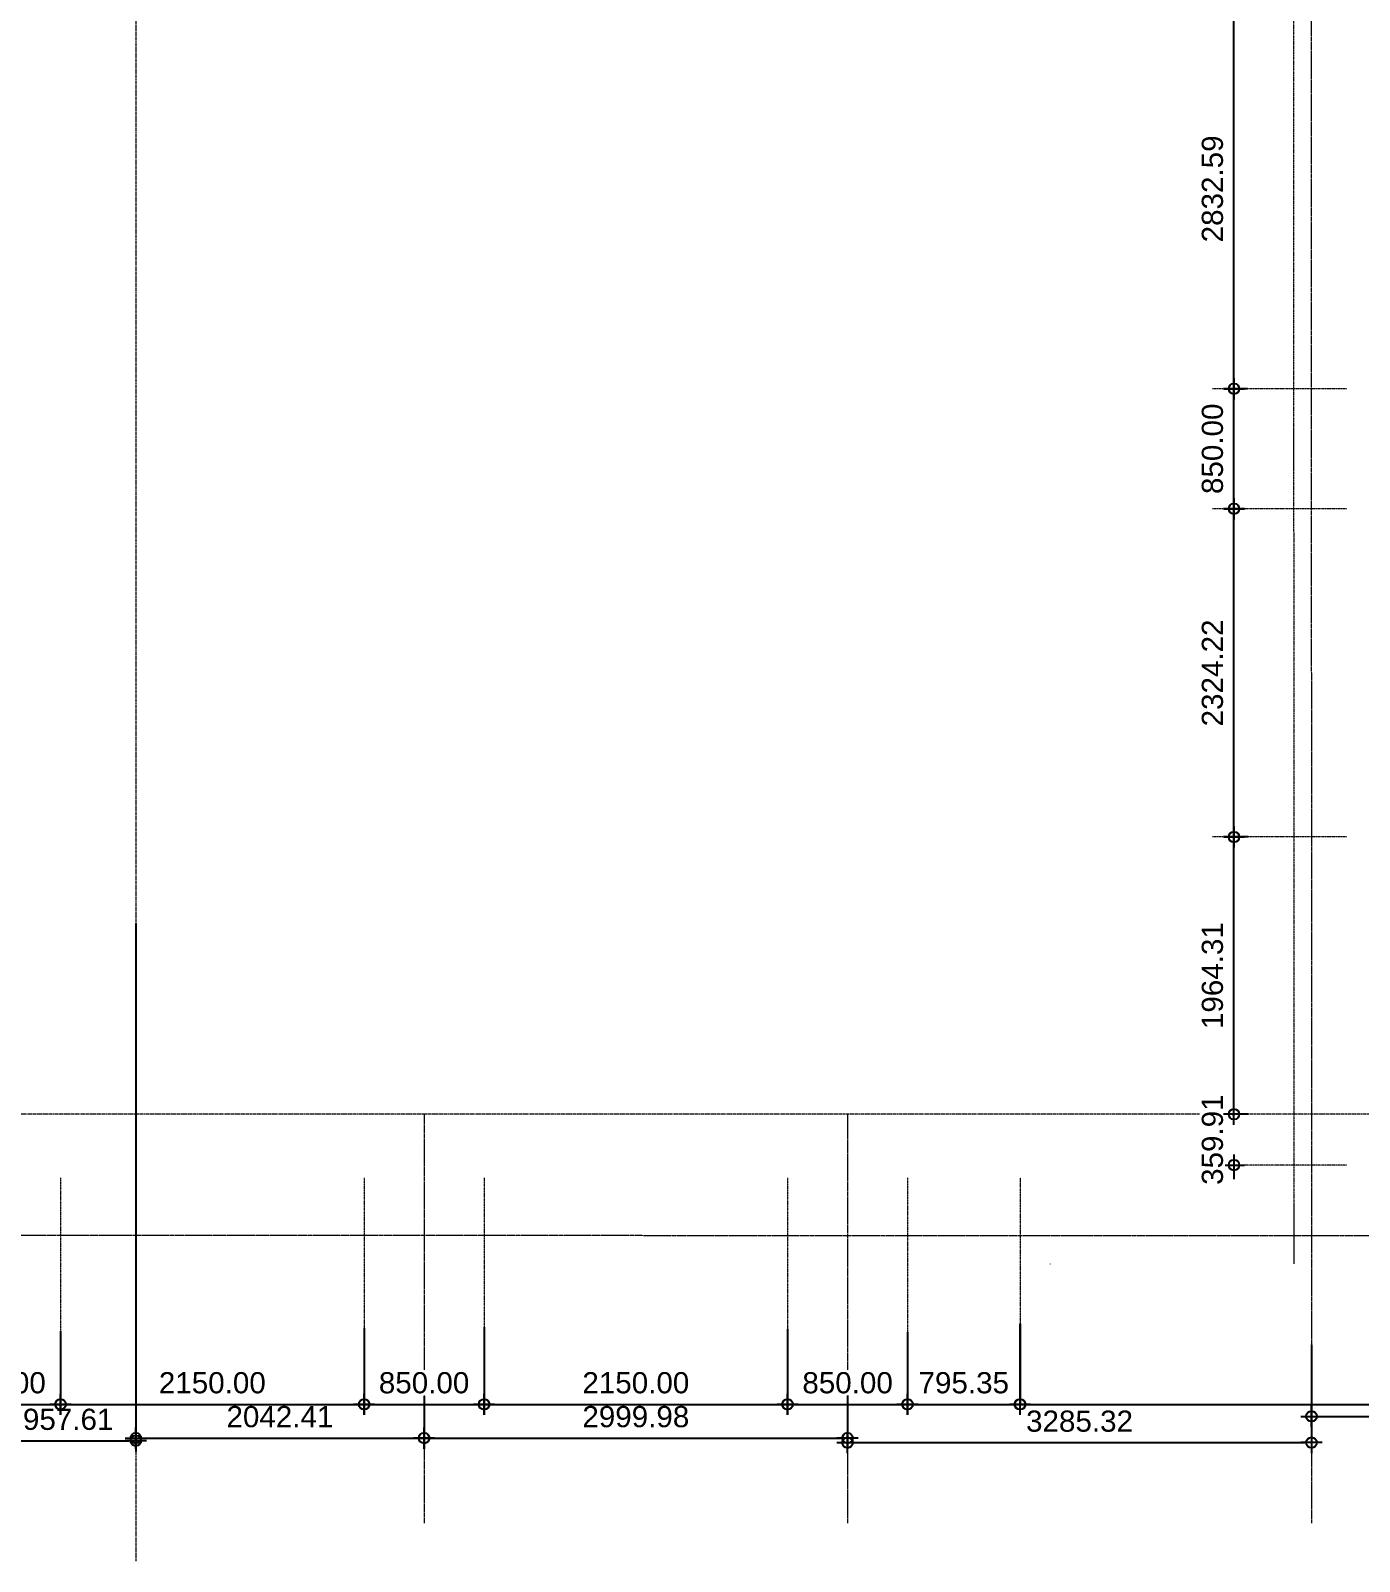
# Model space of a CAD drawing. Header units: millimetres. Extents: x 652937 to 1670132, y 1473552 to 2851037.
# Drawn here: x 699582 to 708995, y 1541692 to 1552535 of the extents above; entities that cross this region are included whole.
import ezdxf

# ---------------------------------------------------------------- set-up
doc = ezdxf.new("R2010")
doc.units = ezdxf.units.MM
doc.linetypes.add('Grid Line', pattern=[22.225, 12.7, -3.175, 3.175, -3.175])
doc.linetypes.add('HIDDEN', pattern=[0.375, 0.25, -0.125])
doc.layers.get('Defpoints').update_dxf_attribs({"color": 255})
doc.layers.add('A-WALL', color=2, linetype='Continuous', lineweight=25)
doc.layers.add('S-GRID', color=1, linetype='Continuous', lineweight=9)
doc.layers.add('S-DIM', color=7, linetype='Continuous')
doc.styles.add('Arial', font='arial.ttf')
doc.dimstyles.new('Dim 40 - Cen', dxfattribs={"dimscale": 0.04, "dimtxt": 3, "dimasz": 1, "dimexe": 0, "dimexo": 1, "dimgap": 1.5, "dimtad": 1, "dimdec": 0, "dimlfac": 1000, "dimzin": 1, "dimdsep": 46, "dimtxsty": 'Arial', "dimblk": 'CEN1', "dimcen": 0.09, "dimclrd": 1, "dimclre": 49, "dimclrt": 3, "dimadec": 0, "dimazin": 0, "dimtfac": 1, "dimtdec": 0, "dimtix": 1, "dimtofl": 0, "dimtmove": 2, "dimatfit": 3, "dimfxl": 1, "dimtfill": 1, "dimtolj": 1, "dimtzin": 0, "dimarcsym": 1})
doc.dimstyles.new('Dim-Cen', dxfattribs={"dimscale": 0.05, "dimtxt": 3, "dimasz": 1, "dimexe": 0, "dimexo": 1, "dimgap": 1.5, "dimtad": 1, "dimdec": 0, "dimlfac": 1000, "dimzin": 1, "dimdsep": 46, "dimtxsty": 'Arial', "dimblk": 'CEN1', "dimcen": 0.09, "dimclrd": 1, "dimclre": 49, "dimclrt": 3, "dimadec": 0, "dimazin": 0, "dimtfac": 1, "dimtdec": 0, "dimtix": 1, "dimtofl": 0, "dimtmove": 2, "dimatfit": 3, "dimfxl": 1, "dimtfill": 1, "dimtolj": 1, "dimtzin": 0, "dimarcsym": 1})

# ---------------------------------------------------------------- blocks, each defined once
blk = doc.blocks.new('CEN1')
at = {"color": 1}
for p, q in [((1.5, 0), (-1.5, 0)), ((0, 1.5), (0, -1.5))]:
    blk.add_line(p, q, dxfattribs=at)
at = {"color": 3}
blk.add_circle((0, 0), 0.75, dxfattribs=at)
blk = doc.blocks.new('*D6078')
at = {"color": 49, "lineweight": -2, "transparency": 16777216}
for p, q in [((0, -13288), (0, -16953)), ((-958, -16542), (-958, -16953))]:
    blk.add_line(p, q, dxfattribs=at)
at = {"color": 1, "lineweight": -2, "transparency": 16777216}
blk.add_line((-908, -16953), (-50, -16953), dxfattribs=at)
at = {"layer": 'Defpoints', "color": 0, "transparency": 16777216}
for p in [(0, -13238), (-958, -16492), (0, -16953)]:
    blk.add_point(p, dxfattribs=at)
at = {"color": 1, "lineweight": -2, "transparency": 16777216, "xscale": 50, "yscale": 50, "zscale": 50, "rotation": 180}
blk.add_blockref('CEN1', (-958, -16953), dxfattribs=at)
at = {"color": 1, "lineweight": -2, "transparency": 16777216, "xscale": 50, "yscale": 50, "zscale": 50}
blk.add_blockref('CEN1', (0, -16953), dxfattribs=at)
at = {"color": 3, "transparency": 16777216, "insert": (-479, -16802), "char_height": 150, "attachment_point": 5, "style": 'Arial', "bg_fill": 3, "box_fill_scale": 1.1, "bg_fill_color": 256, "bg_fill_true_color": 13158600, "bg_fill_transparency": 0}
blk.add_mtext('\\A1;957.61', dxfattribs=at)
blk = doc.blocks.new('*D6079')
at = {"color": 49, "lineweight": -2, "transparency": 16777216}
for p, q in [((0, -13288), (0, -16934)), ((2042, -16636), (2042, -16934))]:
    blk.add_line(p, q, dxfattribs=at)
at = {"color": 1, "lineweight": -2, "transparency": 16777216}
blk.add_line((50, -16934), (1992, -16934), dxfattribs=at)
at = {"layer": 'Defpoints', "color": 0, "transparency": 16777216}
for p in [(0, -13238), (2042, -16586), (2042, -16934)]:
    blk.add_point(p, dxfattribs=at)
at = {"color": 1, "lineweight": -2, "transparency": 16777216, "xscale": 50, "yscale": 50, "zscale": 50, "rotation": 180}
blk.add_blockref('CEN1', (0, -16934), dxfattribs=at)
at = {"color": 1, "lineweight": -2, "transparency": 16777216, "xscale": 50, "yscale": 50, "zscale": 50}
blk.add_blockref('CEN1', (2042, -16934), dxfattribs=at)
at = {"color": 3, "transparency": 16777216, "insert": (1021, -16783), "char_height": 150, "attachment_point": 5, "style": 'Arial', "bg_fill": 3, "box_fill_scale": 1.1, "bg_fill_color": 256, "bg_fill_true_color": 13158600, "bg_fill_transparency": 0}
blk.add_mtext('\\A1;2042.41', dxfattribs=at)
blk = doc.blocks.new('*D6080')
at = {"color": 49, "lineweight": -2, "transparency": 16777216}
for p, q in [((5042, -16480), (5042, -16934)), ((2042, -16636), (2042, -16934))]:
    blk.add_line(p, q, dxfattribs=at)
at = {"color": 1, "lineweight": -2, "transparency": 16777216}
blk.add_line((2092, -16934), (4992, -16934), dxfattribs=at)
at = {"layer": 'Defpoints', "color": 0, "transparency": 16777216}
for p in [(5042, -16430), (2042, -16586), (5042, -16934)]:
    blk.add_point(p, dxfattribs=at)
at = {"color": 1, "lineweight": -2, "transparency": 16777216, "xscale": 50, "yscale": 50, "zscale": 50, "rotation": 180}
blk.add_blockref('CEN1', (2042, -16934), dxfattribs=at)
at = {"color": 1, "lineweight": -2, "transparency": 16777216, "xscale": 50, "yscale": 50, "zscale": 50}
blk.add_blockref('CEN1', (5042, -16934), dxfattribs=at)
at = {"color": 3, "transparency": 16777216, "insert": (3542, -16783), "char_height": 150, "attachment_point": 5, "style": 'Arial', "bg_fill": 3, "box_fill_scale": 1.1, "bg_fill_color": 256, "bg_fill_true_color": 13158600, "bg_fill_transparency": 0}
blk.add_mtext('\\A1;2999.98', dxfattribs=at)
blk = doc.blocks.new('*D6081')
at = {"color": 49, "lineweight": -2, "transparency": 16777216}
for p, q in [((8328, -16274), (8328, -16966)), ((5042, -16480), (5042, -16966))]:
    blk.add_line(p, q, dxfattribs=at)
at = {"color": 1, "lineweight": -2, "transparency": 16777216}
blk.add_line((5092, -16966), (8278, -16966), dxfattribs=at)
at = {"layer": 'Defpoints', "color": 0, "transparency": 16777216}
for p in [(8328, -16224), (5042, -16430), (8328, -16966)]:
    blk.add_point(p, dxfattribs=at)
at = {"color": 1, "lineweight": -2, "transparency": 16777216, "xscale": 50, "yscale": 50, "zscale": 50, "rotation": 180}
blk.add_blockref('CEN1', (5042, -16966), dxfattribs=at)
at = {"color": 1, "lineweight": -2, "transparency": 16777216, "xscale": 50, "yscale": 50, "zscale": 50}
blk.add_blockref('CEN1', (8328, -16966), dxfattribs=at)
at = {"color": 3, "transparency": 16777216, "insert": (6685, -16815), "char_height": 150, "attachment_point": 5, "style": 'Arial', "bg_fill": 3, "box_fill_scale": 1.1, "bg_fill_color": 256, "bg_fill_true_color": 13158600, "bg_fill_transparency": 0}
blk.add_mtext('\\A1;3285.32', dxfattribs=at)
blk = doc.blocks.new('*D6082')
at = {"color": 49, "lineweight": -2, "transparency": 16777216}
for p, q in [((9902, -13227), (9902, -16780)), ((8328, -16274), (8328, -16780))]:
    blk.add_line(p, q, dxfattribs=at)
at = {"color": 1, "lineweight": -2, "transparency": 16777216}
blk.add_line((8378, -16780), (9852, -16780), dxfattribs=at)
at = {"layer": 'Defpoints', "color": 0, "transparency": 16777216}
for p in [(9902, -13177), (8328, -16224), (9902, -16780)]:
    blk.add_point(p, dxfattribs=at)
at = {"color": 1, "lineweight": -2, "transparency": 16777216, "xscale": 50, "yscale": 50, "zscale": 50, "rotation": 180}
blk.add_blockref('CEN1', (8328, -16780), dxfattribs=at)
at = {"color": 1, "lineweight": -2, "transparency": 16777216, "xscale": 50, "yscale": 50, "zscale": 50}
blk.add_blockref('CEN1', (9902, -16780), dxfattribs=at)
at = {"color": 3, "transparency": 16777216, "insert": (9115, -16628), "char_height": 150, "attachment_point": 5, "style": 'Arial', "bg_fill": 3, "box_fill_scale": 1.1, "bg_fill_color": 256, "bg_fill_true_color": 13158600, "bg_fill_transparency": 0}
blk.add_mtext('\\A1;1574.21', dxfattribs=at)
blk = doc.blocks.new('*D6124')
at = {"color": 49, "lineweight": -2, "transparency": 16777216}
for p, q in [((-1383, -16206), (-1383, -16695)), ((-533, -16177), (-533, -16695))]:
    blk.add_line(p, q, dxfattribs=at)
at = {"color": 1, "lineweight": -2, "transparency": 16777216}
blk.add_line((-1333, -16695), (-583, -16695), dxfattribs=at)
at = {"layer": 'Defpoints', "color": 0, "transparency": 16777216}
for p in [(-1383, -16156), (-533, -16127), (-533, -16695)]:
    blk.add_point(p, dxfattribs=at)
at = {"color": 1, "lineweight": -2, "transparency": 16777216, "xscale": 50, "yscale": 50, "zscale": 50, "rotation": 180}
blk.add_blockref('CEN1', (-1383, -16695), dxfattribs=at)
at = {"color": 1, "lineweight": -2, "transparency": 16777216, "xscale": 50, "yscale": 50, "zscale": 50}
blk.add_blockref('CEN1', (-533, -16695), dxfattribs=at)
at = {"color": 3, "transparency": 16777216, "insert": (-958, -16543), "char_height": 150, "attachment_point": 5, "style": 'Arial', "bg_fill": 3, "box_fill_scale": 1.1, "bg_fill_color": 256, "bg_fill_true_color": 13158600, "bg_fill_transparency": 0}
blk.add_mtext('\\A1;850.00', dxfattribs=at)
blk = doc.blocks.new('*D6125')
at = {"color": 49, "lineweight": -2, "transparency": 16777216}
for p, q in [((1617, -16155), (1617, -16695)), ((-533, -16177), (-533, -16695))]:
    blk.add_line(p, q, dxfattribs=at)
at = {"color": 1, "lineweight": -2, "transparency": 16777216}
blk.add_line((-483, -16695), (1567, -16695), dxfattribs=at)
at = {"layer": 'Defpoints', "color": 0, "transparency": 16777216}
for p in [(-533, -16127), (1617, -16105), (1617, -16695)]:
    blk.add_point(p, dxfattribs=at)
at = {"color": 1, "lineweight": -2, "transparency": 16777216, "xscale": 50, "yscale": 50, "zscale": 50, "rotation": 180}
blk.add_blockref('CEN1', (-533, -16695), dxfattribs=at)
at = {"color": 1, "lineweight": -2, "transparency": 16777216, "xscale": 50, "yscale": 50, "zscale": 50}
blk.add_blockref('CEN1', (1617, -16695), dxfattribs=at)
at = {"color": 3, "transparency": 16777216, "insert": (542, -16543), "char_height": 150, "attachment_point": 5, "style": 'Arial', "bg_fill": 3, "box_fill_scale": 1.1, "bg_fill_color": 256, "bg_fill_true_color": 13158600, "bg_fill_transparency": 0}
blk.add_mtext('\\A1;2150.00', dxfattribs=at)
blk = doc.blocks.new('*D6126')
at = {"color": 49, "lineweight": -2, "transparency": 16777216}
for p, q in [((1617, -16155), (1617, -16695)), ((2467, -16148), (2467, -16695))]:
    blk.add_line(p, q, dxfattribs=at)
at = {"color": 1, "lineweight": -2, "transparency": 16777216}
blk.add_line((1667, -16695), (2417, -16695), dxfattribs=at)
at = {"layer": 'Defpoints', "color": 0, "transparency": 16777216}
for p in [(1617, -16105), (2467, -16098), (2467, -16695)]:
    blk.add_point(p, dxfattribs=at)
at = {"color": 1, "lineweight": -2, "transparency": 16777216, "xscale": 50, "yscale": 50, "zscale": 50, "rotation": 180}
blk.add_blockref('CEN1', (1617, -16695), dxfattribs=at)
at = {"color": 1, "lineweight": -2, "transparency": 16777216, "xscale": 50, "yscale": 50, "zscale": 50}
blk.add_blockref('CEN1', (2467, -16695), dxfattribs=at)
at = {"color": 3, "transparency": 16777216, "insert": (2042, -16543), "char_height": 150, "attachment_point": 5, "style": 'Arial', "bg_fill": 3, "box_fill_scale": 1.1, "bg_fill_color": 256, "bg_fill_true_color": 13158600, "bg_fill_transparency": 0}
blk.add_mtext('\\A1;850.00', dxfattribs=at)
blk = doc.blocks.new('*D6127')
at = {"color": 49, "lineweight": -2, "transparency": 16777216}
for p, q in [((2467, -16148), (2467, -16695)), ((4617, -16162), (4617, -16695))]:
    blk.add_line(p, q, dxfattribs=at)
at = {"color": 1, "lineweight": -2, "transparency": 16777216}
blk.add_line((2517, -16695), (4567, -16695), dxfattribs=at)
at = {"layer": 'Defpoints', "color": 0, "transparency": 16777216}
for p in [(2467, -16098), (4617, -16112), (4617, -16695)]:
    blk.add_point(p, dxfattribs=at)
at = {"color": 1, "lineweight": -2, "transparency": 16777216, "xscale": 50, "yscale": 50, "zscale": 50, "rotation": 180}
blk.add_blockref('CEN1', (2467, -16695), dxfattribs=at)
at = {"color": 1, "lineweight": -2, "transparency": 16777216, "xscale": 50, "yscale": 50, "zscale": 50}
blk.add_blockref('CEN1', (4617, -16695), dxfattribs=at)
at = {"color": 3, "transparency": 16777216, "insert": (3542, -16543), "char_height": 150, "attachment_point": 5, "style": 'Arial', "bg_fill": 3, "box_fill_scale": 1.1, "bg_fill_color": 256, "bg_fill_true_color": 13158600, "bg_fill_transparency": 0}
blk.add_mtext('\\A1;2150.00', dxfattribs=at)
blk = doc.blocks.new('*D6128')
at = {"color": 49, "lineweight": -2, "transparency": 16777216}
for p, q in [((4617, -16162), (4617, -16695)), ((5467, -16184), (5467, -16695))]:
    blk.add_line(p, q, dxfattribs=at)
at = {"color": 1, "lineweight": -2, "transparency": 16777216}
blk.add_line((4667, -16695), (5417, -16695), dxfattribs=at)
at = {"layer": 'Defpoints', "color": 0, "transparency": 16777216}
for p in [(4617, -16112), (5467, -16134), (5467, -16695)]:
    blk.add_point(p, dxfattribs=at)
at = {"color": 1, "lineweight": -2, "transparency": 16777216, "xscale": 50, "yscale": 50, "zscale": 50, "rotation": 180}
blk.add_blockref('CEN1', (4617, -16695), dxfattribs=at)
at = {"color": 1, "lineweight": -2, "transparency": 16777216, "xscale": 50, "yscale": 50, "zscale": 50}
blk.add_blockref('CEN1', (5467, -16695), dxfattribs=at)
at = {"color": 3, "transparency": 16777216, "insert": (5042, -16543), "char_height": 150, "attachment_point": 5, "style": 'Arial', "bg_fill": 3, "box_fill_scale": 1.1, "bg_fill_color": 256, "bg_fill_true_color": 13158600, "bg_fill_transparency": 0}
blk.add_mtext('\\A1;850.00', dxfattribs=at)
blk = doc.blocks.new('*D6129')
at = {"color": 49, "lineweight": -2, "transparency": 16777216}
for p, q in [((6263, -16125), (6263, -16695)), ((5467, -16184), (5467, -16695))]:
    blk.add_line(p, q, dxfattribs=at)
at = {"color": 1, "lineweight": -2, "transparency": 16777216}
blk.add_line((5517, -16695), (6213, -16695), dxfattribs=at)
at = {"layer": 'Defpoints', "color": 0, "transparency": 16777216}
for p in [(5467, -16134), (6263, -16075), (6263, -16695)]:
    blk.add_point(p, dxfattribs=at)
at = {"color": 1, "lineweight": -2, "transparency": 16777216, "xscale": 50, "yscale": 50, "zscale": 50, "rotation": 180}
blk.add_blockref('CEN1', (5467, -16695), dxfattribs=at)
at = {"color": 1, "lineweight": -2, "transparency": 16777216, "xscale": 50, "yscale": 50, "zscale": 50}
blk.add_blockref('CEN1', (6263, -16695), dxfattribs=at)
at = {"color": 3, "transparency": 16777216, "insert": (5865, -16543), "char_height": 150, "attachment_point": 5, "style": 'Arial', "bg_fill": 3, "box_fill_scale": 1.1, "bg_fill_color": 256, "bg_fill_true_color": 13158600, "bg_fill_transparency": 0}
blk.add_mtext('\\A1;795.35', dxfattribs=at)
blk = doc.blocks.new('*D6130')
at = {"color": 49, "lineweight": -2, "transparency": 16777216}
for p, q in [((6264, -16125), (6264, -16695)), ((14344, -16132), (14344, -16695))]:
    blk.add_line(p, q, dxfattribs=at)
at = {"color": 1, "lineweight": -2, "transparency": 16777216}
blk.add_line((6314, -16695), (14294, -16695), dxfattribs=at)
at = {"layer": 'Defpoints', "color": 0, "transparency": 16777216}
for p in [(6264, -16075), (14344, -16082), (14344, -16695)]:
    blk.add_point(p, dxfattribs=at)
at = {"color": 1, "lineweight": -2, "transparency": 16777216, "xscale": 50, "yscale": 50, "zscale": 50, "rotation": 180}
blk.add_blockref('CEN1', (6264, -16695), dxfattribs=at)
at = {"color": 1, "lineweight": -2, "transparency": 16777216, "xscale": 50, "yscale": 50, "zscale": 50}
blk.add_blockref('CEN1', (14344, -16695), dxfattribs=at)
at = {"color": 3, "transparency": 16777216, "insert": (10304, -16543), "char_height": 150, "attachment_point": 5, "style": 'Arial', "bg_fill": 3, "box_fill_scale": 1.1, "bg_fill_color": 256, "bg_fill_true_color": 13158600, "bg_fill_transparency": 0}
blk.add_mtext('\\A1;8080.00', dxfattribs=at)
blk = doc.blocks.new('*D6145')
at = {"layer": 'Defpoints', "color": 0, "transparency": 16777216}
for p in [(7779, -14640), (7816, -14640), (7816, -15000)]:
    blk.add_point(p, dxfattribs=at)
at = {"layer": 'S-DIM', "color": 1, "lineweight": -2, "transparency": 16777216}
for p, q in [((7779, -14590), (7779, -14540)), ((7779, -15050), (7779, -15100))]:
    blk.add_line(p, q, dxfattribs=at)
at = {"layer": 'S-DIM', "color": 49, "lineweight": -2, "transparency": 16777216}
for p, q in [((7766, -14640), (7779, -14640)), ((7766, -15000), (7779, -15000))]:
    blk.add_line(p, q, dxfattribs=at)
at = {"layer": 'S-DIM', "color": 1, "lineweight": -2, "transparency": 16777216, "xscale": 50, "yscale": 50, "zscale": 50}
for p, rotation in [((7779, -14640), 270), ((7779, -15000), 90)]:
    blk.add_blockref('CEN1', p, dxfattribs=dict(at, rotation=rotation))
at = {"layer": 'S-DIM', "color": 3, "transparency": 16777216, "insert": (7627, -14820), "char_height": 150, "attachment_point": 5, "rotation": 90, "style": 'Arial', "bg_fill": 3, "box_fill_scale": 1.1, "bg_fill_color": 256, "bg_fill_true_color": 13158600, "bg_fill_transparency": 0}
blk.add_mtext('\\A1;359.91', dxfattribs=at)
blk = doc.blocks.new('*D6146')
at = {"layer": 'Defpoints', "color": 0, "transparency": 16777216}
for p in [(7779, -12676), (7930, -12676), (7930, -14640)]:
    blk.add_point(p, dxfattribs=at)
at = {"layer": 'S-DIM', "color": 49, "lineweight": -2, "transparency": 16777216}
for p, q in [((7880, -12676), (7779, -12676)), ((7880, -14640), (7779, -14640))]:
    blk.add_line(p, q, dxfattribs=at)
at = {"layer": 'S-DIM', "color": 1, "lineweight": -2, "transparency": 16777216}
blk.add_line((7779, -14590), (7779, -12726), dxfattribs=at)
at = {"layer": 'S-DIM', "color": 1, "lineweight": -2, "transparency": 16777216, "xscale": 50, "yscale": 50, "zscale": 50}
for p, rotation in [((7779, -12676), 90), ((7779, -14640), 270)]:
    blk.add_blockref('CEN1', p, dxfattribs=dict(at, rotation=rotation))
at = {"layer": 'S-DIM', "color": 3, "transparency": 16777216, "insert": (7627, -13658), "char_height": 150, "attachment_point": 5, "rotation": 90, "style": 'Arial', "bg_fill": 3, "box_fill_scale": 1.1, "bg_fill_color": 256, "bg_fill_true_color": 13158600, "bg_fill_transparency": 0}
blk.add_mtext('\\A1;1964.31', dxfattribs=at)
blk = doc.blocks.new('*D6147')
at = {"layer": 'Defpoints', "color": 0, "transparency": 16777216}
for p in [(7779, -10351), (7888, -10351), (7930, -12676)]:
    blk.add_point(p, dxfattribs=at)
at = {"layer": 'S-DIM', "color": 49, "lineweight": -2, "transparency": 16777216}
for p, q in [((7838, -10351), (7779, -10351)), ((7880, -12676), (7779, -12676))]:
    blk.add_line(p, q, dxfattribs=at)
at = {"layer": 'S-DIM', "color": 1, "lineweight": -2, "transparency": 16777216}
blk.add_line((7779, -12626), (7779, -10401), dxfattribs=at)
at = {"layer": 'S-DIM', "color": 1, "lineweight": -2, "transparency": 16777216, "xscale": 50, "yscale": 50, "zscale": 50}
for p, rotation in [((7779, -10351), 90), ((7779, -12676), 270)]:
    blk.add_blockref('CEN1', p, dxfattribs=dict(at, rotation=rotation))
at = {"layer": 'S-DIM', "color": 3, "transparency": 16777216, "insert": (7627, -11514), "char_height": 150, "attachment_point": 5, "rotation": 90, "style": 'Arial', "bg_fill": 3, "box_fill_scale": 1.1, "bg_fill_color": 256, "bg_fill_true_color": 13158600, "bg_fill_transparency": 0}
blk.add_mtext('\\A1;2324.22', dxfattribs=at)
blk = doc.blocks.new('*D6148')
at = {"layer": 'Defpoints', "color": 0, "transparency": 16777216}
for p in [(7779, -9501), (7925, -9501), (7888, -10351)]:
    blk.add_point(p, dxfattribs=at)
at = {"layer": 'S-DIM', "color": 49, "lineweight": -2, "transparency": 16777216}
for p, q in [((7875, -9501), (7779, -9501)), ((7838, -10351), (7779, -10351))]:
    blk.add_line(p, q, dxfattribs=at)
at = {"layer": 'S-DIM', "color": 1, "lineweight": -2, "transparency": 16777216}
blk.add_line((7779, -10301), (7779, -9551), dxfattribs=at)
at = {"layer": 'S-DIM', "color": 1, "lineweight": -2, "transparency": 16777216, "xscale": 50, "yscale": 50, "zscale": 50}
for p, rotation in [((7779, -9501), 90), ((7779, -10351), 270)]:
    blk.add_blockref('CEN1', p, dxfattribs=dict(at, rotation=rotation))
at = {"layer": 'S-DIM', "color": 3, "transparency": 16777216, "insert": (7627, -9926), "char_height": 150, "attachment_point": 5, "rotation": 90, "style": 'Arial', "bg_fill": 3, "box_fill_scale": 1.1, "bg_fill_color": 256, "bg_fill_true_color": 13158600, "bg_fill_transparency": 0}
blk.add_mtext('\\A1;850.00', dxfattribs=at)
blk = doc.blocks.new('*D6149')
at = {"layer": 'Defpoints', "color": 0, "transparency": 16777216}
for p in [(7779, -6669), (8002, -6669), (7925, -9501)]:
    blk.add_point(p, dxfattribs=at)
at = {"layer": 'S-DIM', "color": 49, "lineweight": -2, "transparency": 16777216}
for p, q in [((7952, -6669), (7779, -6669)), ((7875, -9501), (7779, -9501))]:
    blk.add_line(p, q, dxfattribs=at)
at = {"layer": 'S-DIM', "color": 1, "lineweight": -2, "transparency": 16777216}
blk.add_line((7779, -9451), (7779, -6719), dxfattribs=at)
at = {"layer": 'S-DIM', "color": 1, "lineweight": -2, "transparency": 16777216, "xscale": 50, "yscale": 50, "zscale": 50}
for p, rotation in [((7779, -6669), 90), ((7779, -9501), 270)]:
    blk.add_blockref('CEN1', p, dxfattribs=dict(at, rotation=rotation))
at = {"layer": 'S-DIM', "color": 3, "transparency": 16777216, "insert": (7627, -8085), "char_height": 150, "attachment_point": 5, "rotation": 90, "style": 'Arial', "bg_fill": 3, "box_fill_scale": 1.1, "bg_fill_color": 256, "bg_fill_true_color": 13158600, "bg_fill_transparency": 0}
blk.add_mtext('\\A1;2832.59', dxfattribs=at)
blk = doc.blocks.new('PP18_ENT3_SE_EX-DIMS_PL')
at = {"layer": 'A-WALL', "color": 253, "linetype": 'HIDDEN', "lineweight": 13, "ltscale": 8}
for p, q in [((8201.276, -6393.886), (8201.767, -9776.473)), ((8201.81, -10076.473), (8202.564, -15274.908))]:
    blk.add_line(p, q, dxfattribs=at)
at = {"layer": 'A-WALL', "color": 250, "linetype": 'HIDDEN', "lineweight": 13, "ltscale": 8}
for p, q in [((8579.514, -9501.473), (7625.872, -9501.473)), ((8579.514, -10351.473), (7625.872, -10351.473)), ((8579.514, -12675.69), (7625.872, -12675.69)), ((8579.514, -14999.908), (7625.872, -14999.908)), ((-532.643, -15091.605), (-532.643, -16255.367)), ((1617.357, -15090.423), (1617.357, -16254.186)), ((2467.357, -15091.387), (2467.357, -16255.15)), ((4617.357, -15090.423), (4617.357, -16254.186)), ((5467.357, -15089.865), (5467.357, -16253.627)), ((6263.702, -15089.511), (6263.702, -16253.274))]:
    blk.add_line(p, q, dxfattribs=at)
at = {"layer": 'A-WALL', "color": 2, "lineweight": 13}
for p, q in [((8201.767, -9776.473), (8201.81, -10076.473)), ((8202.564, -15274.908), (8202.626, -15699.944))]:
    blk.add_line(p, q, dxfattribs=at)
at = {"layer": 'A-WALL', "color": 1, "lineweight": 13}
blk.add_line((6478.268, -15702.26), (6478.268, -15699.927), dxfattribs=at)
at = {"layer": 'S-GRID', "linetype": 'Grid Line'}
blk.add_line((0, 3454.395), (0, -17807.453), dxfattribs=at)
at = {"layer": 'S-GRID', "color": 251, "linetype": 'Grid Line', "ltscale": 0.8}
for p, q in [((8324.947, 2772.289), (8327.892, -17536.369)), ((2042.123, -14640.435), (2042.543, -17536.369)), ((5042.123, -14640), (5042.543, -17536.369)), ((9249.082, -15500.228), (-5290.733, -15499.993))]:
    blk.add_line(p, q, dxfattribs=at)
at = {"layer": 'S-GRID', "linetype": 'Grid Line'}
blk.add_lwpolyline([(24158.591, -14640), (-9270.87, -14640)], dxfattribs=at)
at = {"color": 4}
dim = blk.add_linear_dim(base=(0, -16953.184), p1=(-957.609, -16492.475), p2=(0, -13238.409), dimstyle='Dim-Cen', override={"dimscale": 50, "dimdec": 2, "dimlfac": 1}, dxfattribs=at)
dim.commit()
dim.dimension.update_dxf_attribs({"geometry": '*D6078', "text_midpoint": (-478.804, -16801.598)})
at = {"layer": 'S-DIM', "color": 4}
dim = blk.add_linear_dim(base=(7778.697, -14640), p1=(7815.567, -14999.908), p2=(7815.567, -14640), angle=90, dimstyle='Dim 40 - Cen', override={"dimscale": 50, "dimdec": 2, "dimlfac": 1}, dxfattribs=at)
dim.commit()
dim.dimension.update_dxf_attribs({"geometry": '*D6145', "text_midpoint": (7627.06, -14819.954)})
at = {"color": 4}
for base, p1, p2, picture, middle in [((2042.405000303, -16934.405049615), (0, -13238.409180276), (2042.405000303, -16585.707379345), '*D6079', (1021.202500152, -16782.819101457)), ((-532.643, -16694.712), (-1382.643, -16156.261), (-532.643, -16127.156), '*D6124', (-957.643, -16543.126))]:
    dim = blk.add_linear_dim(base=base, p1=p1, p2=p2, dimstyle='Dim-Cen', override={"dimscale": 50, "dimdec": 2, "dimlfac": 1}, dxfattribs=at)
    dim.commit()
    dim.dimension.update_dxf_attribs({"geometry": picture, "text_midpoint": middle})
at = {"layer": 'S-DIM', "color": 4}
dim = blk.add_linear_dim(base=(7778.697, -12675.69), p1=(7930.354, -14640), p2=(7930.354, -12675.69), angle=90, dimstyle='Dim 40 - Cen', override={"dimscale": 50, "dimdec": 2, "dimlfac": 1}, dxfattribs=at)
dim.commit()
dim.dimension.update_dxf_attribs({"geometry": '*D6146', "text_midpoint": (7627.06, -13657.845)})
at = {"color": 4}
for base, p1, p2, picture, middle in [((1617.357, -16694.712), (-532.643, -16127.156), (1617.357, -16104.956), '*D6125', (542.357, -16543.126)), ((5042.383, -16934.405), (2042.405, -16585.707), (5042.383, -16430.376), '*D6080', (3542.394, -16782.819))]:
    dim = blk.add_linear_dim(base=base, p1=p1, p2=p2, dimstyle='Dim-Cen', override={"dimscale": 50, "dimdec": 2, "dimlfac": 1}, dxfattribs=at)
    dim.commit()
    dim.dimension.update_dxf_attribs({"geometry": picture, "text_midpoint": middle})
at = {"layer": 'S-DIM', "color": 4}
dim = blk.add_linear_dim(base=(7778.697, -10351.473), p1=(7930.354, -12675.69), p2=(7888.21, -10351.473), angle=90, dimstyle='Dim 40 - Cen', override={"dimscale": 50, "dimdec": 2, "dimlfac": 1}, dxfattribs=at)
dim.commit()
dim.dimension.update_dxf_attribs({"geometry": '*D6147', "text_midpoint": (7627.06, -11513.582)})
at = {"color": 4}
for base, p1, p2, picture, middle in [((2467.357, -16694.712), (1617.357, -16104.956), (2467.357, -16097.679), '*D6126', (2042.357, -16543.126)), ((8327.702, -16966.337), (5042.383, -16430.376), (8327.702, -16224.214), '*D6081', (6685.042, -16814.699))]:
    dim = blk.add_linear_dim(base=base, p1=p1, p2=p2, dimstyle='Dim-Cen', override={"dimscale": 50, "dimdec": 2, "dimlfac": 1}, dxfattribs=at)
    dim.commit()
    dim.dimension.update_dxf_attribs({"geometry": picture, "text_midpoint": middle})
at = {"layer": 'S-DIM', "color": 4}
dim = blk.add_linear_dim(base=(7778.697, -9501.473), p1=(7888.21, -10351.473), p2=(7925.464, -9501.473), angle=90, dimstyle='Dim 40 - Cen', override={"dimscale": 50, "dimdec": 2, "dimlfac": 1}, dxfattribs=at)
dim.commit()
dim.dimension.update_dxf_attribs({"geometry": '*D6148', "text_midpoint": (7627.111, -9926.473)})
at = {"color": 4}
for base, p1, p2, picture, middle in [((9901.911, -16779.618), (8327.702, -16224.214), (9901.911, -13176.866), '*D6082', (9114.806, -16628.032)), ((4617.357, -16694.712), (2467.357, -16097.679), (4617.357, -16112.213), '*D6127', (3542.357, -16543.126))]:
    dim = blk.add_linear_dim(base=base, p1=p1, p2=p2, dimstyle='Dim-Cen', override={"dimscale": 50, "dimdec": 2, "dimlfac": 1}, dxfattribs=at)
    dim.commit()
    dim.dimension.update_dxf_attribs({"geometry": picture, "text_midpoint": middle})
at = {"layer": 'S-DIM', "color": 4}
dim = blk.add_linear_dim(base=(7778.697, -6668.886), p1=(7925.464, -9501.473), p2=(8002.344, -6668.886), angle=90, dimstyle='Dim 40 - Cen', override={"dimscale": 50, "dimdec": 2, "dimlfac": 1}, dxfattribs=at)
dim.commit()
dim.dimension.update_dxf_attribs({"geometry": '*D6149', "text_midpoint": (7627.06, -8085.179)})
at = {"color": 4}
dim = blk.add_linear_dim(base=(5467.357, -16694.712), p1=(4617.357, -16112.213), p2=(5467.357, -16133.976), dimstyle='Dim-Cen', override={"dimscale": 50, "dimdec": 2, "dimlfac": 1}, dxfattribs=at)
dim.commit()
dim.dimension.update_dxf_attribs({"geometry": '*D6128', "text_midpoint": (5042.357, -16543.126)})
dim = blk.add_linear_dim(base=(6262.702, -16694.7119), p1=(5467.3569, -16133.9756), p2=(6262.702, -16075.4792), dimstyle='Dim-Cen', override={"dimscale": 50, "dimdec": 2, "dimlfac": 1}, dxfattribs=at)
dim.commit()
dim.dimension.update_dxf_attribs({"geometry": '*D6129', "text_midpoint": (5865.0295, -16543.0748)})
dim = blk.add_linear_dim(base=(14343.7, -16694.712), p1=(6263.702, -16075.479), p2=(14343.7, -16082.366), dimstyle='Dim-Cen', override={"dimscale": 50, "dimdec": 2, "dimlfac": 1}, dxfattribs=at)
dim.commit()
dim.dimension.update_dxf_attribs({"geometry": '*D6130', "text_midpoint": (10303.701, -16543.126)})

msp = doc.modelspace()

# ---------------------------------------------------------------- block references
at = {"color": 6}
msp.add_blockref('PP18_ENT3_SE_EX-DIMS_PL', (700327.4222, 1559499.1905), dxfattribs=at)

doc.saveas('drawing.dxf')
